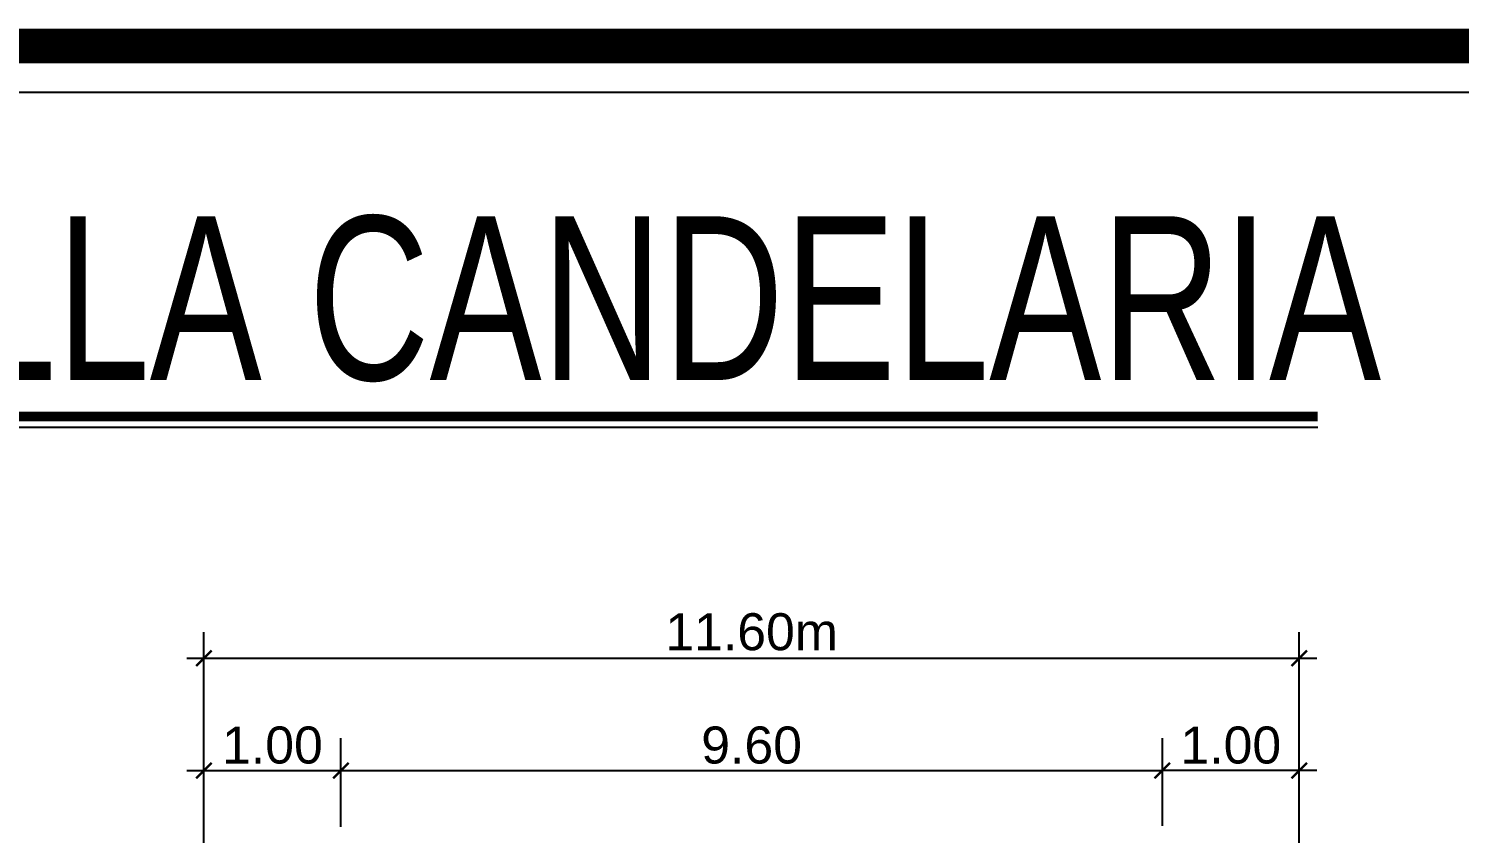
# Model space of a CAD drawing. Header units: millimetres. Extents: x 603733 to 1211550, y 1310999 to 2622648.
# Drawn here: x 605852.3 to 605946.5, y 1311267.1 to 1311320 of the extents above; entities that cross this region are included whole.
import ezdxf
from ezdxf.enums import TextEntityAlignment as Align

# ---------------------------------------------------------------- set-up
doc = ezdxf.new("R2010")
doc.units = ezdxf.units.MM
for name, color, linetype in [('datos y tabla de areas', 170, 'Continuous'), ('FORMATO', 7, 'Continuous'), ('FRAME 025', 7, 'Continuous')]:
    doc.layers.add(name, color=color, linetype=linetype)
doc.styles.add('MINIMO', font='arial.ttf', dxfattribs={"height": 3.6})
doc.styles.add('TSN - Swis721 LtCn BT', font='swisscl.ttf')

# ---------------------------------------------------------------- blocks, each defined once
blk = doc.blocks.new('_ArchTick')
at = {"color": 0, "linetype": 'ByBlock', "const_width": 0.15}
blk.add_lwpolyline([(-0.5, -0.5), (0.5, 0.5)], dxfattribs=at)

msp = doc.modelspace()

# ---------------------------------------------------------------- linework, layer by layer
msp.add_line((605755.053, 1311293.803), (605937.179, 1311293.803))
at = {"const_width": 2.28}
msp.add_lwpolyline([(605527.959, 1311318.906), (605527.959, 1310999.706), (606003.909, 1310999.706), (606003.909, 1311318.906)], close=True, dxfattribs=at)
at = {"color": 5, "const_width": 0.637}
msp.add_lwpolyline([(605755.053, 1311294.508), (605937.179, 1311294.508)], dxfattribs=at)
at = {"layer": 'datos y tabla de areas'}
for p, q in [((605863.886, 1311238.887), (605863.886, 1311280.315)), ((605935.963, 1311238.887), (605935.963, 1311280.315)), ((605862.758, 1311278.588), (605937.117, 1311278.588)), ((605872.895, 1311267.478), (605872.895, 1311273.316)), ((605926.953, 1311267.545), (605926.953, 1311273.316)), ((605862.758, 1311271.19), (605872.895, 1311271.19)), ((605872.895, 1311271.19), (605926.953, 1311271.19)), ((605937.117, 1311271.19), (605926.953, 1311271.19))]:
    msp.add_line(p, q, dxfattribs=at)
at = {"layer": 'FORMATO', "color": 8}
msp.add_line((605530.809, 1311315.859), (606001.059, 1311315.859), dxfattribs=at)

# ---------------------------------------------------------------- block references
at = {"layer": 'datos y tabla de areas', "xscale": 1.016123030026211, "yscale": 1.016123030026211, "zscale": 1.016123030026211, "rotation": 180}
for p in [(605863.886, 1311278.588), (605863.886, 1311271.19), (605872.895, 1311271.19), (605926.953, 1311271.19), (605935.963, 1311271.19)]:
    msp.add_blockref('_ArchTick', p, dxfattribs=at)
at = {"layer": 'datos y tabla de areas', "xscale": 1.016123030026211, "yscale": 1.016123030026211, "zscale": 1.016123030026211}
for p in [(605935.963, 1311278.588), (605863.886, 1311271.19), (605872.895, 1311271.19), (605926.953, 1311271.19), (605935.963, 1311271.19)]:
    msp.add_blockref('_ArchTick', p, dxfattribs=at)

# ---------------------------------------------------------------- texts
at = {"layer": 'datos y tabla de areas', "color": 7, "char_height": 2.4387, "attachment_point": 5, "style": 'MINIMO'}
for s, insert in [('\\A1;11.60m', (605899.924, 1311280.317)), ('\\A1;1.00', (605868.391, 1311272.856)), ('\\A1;9.60', (605899.924, 1311272.856)), ('\\A1;1.00', (605931.458, 1311272.856))]:
    msp.add_mtext(s, dxfattribs=dict(at, insert=insert))
at = {"layer": 'FRAME 025', "color": 0, "style": 'TSN - Swis721 LtCn BT'}
msp.add_text('LOTIFICACION  VILLA CANDELARIA', height=10.77877, dxfattribs=at).set_placement((605754.098, 1311302.301), align=Align.MIDDLE_LEFT)

doc.saveas('drawing.dxf')
